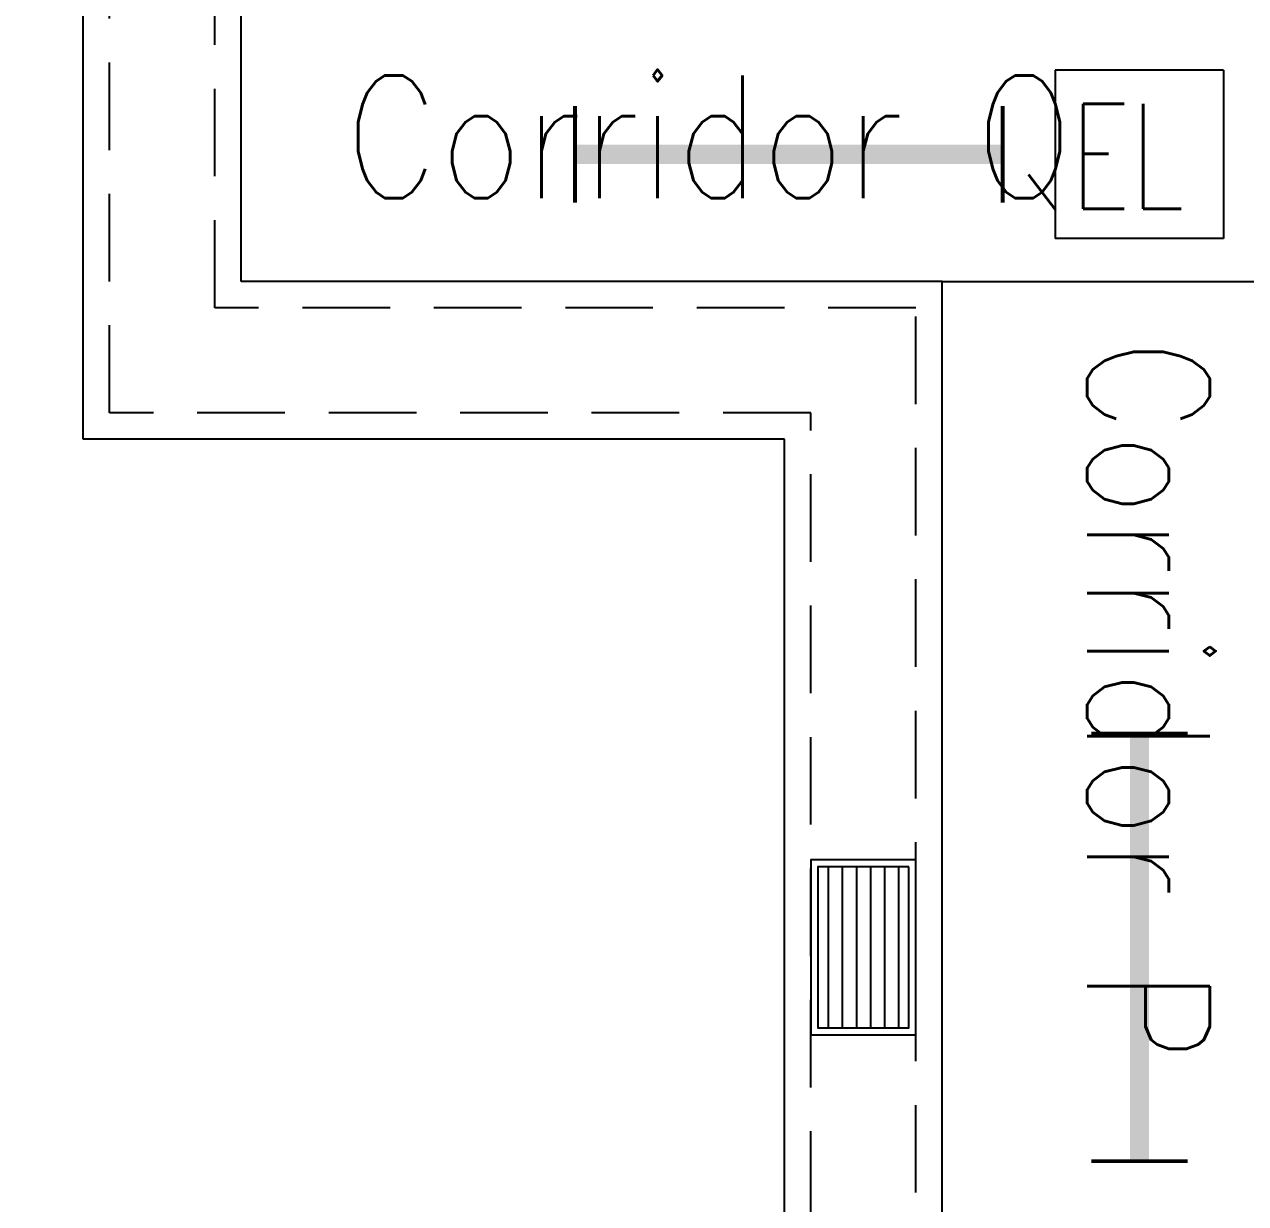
# Model space of a CAD drawing. Header units: inches. Extents: x 16928 to 514628, y -1471 to 241387.
# Drawn here: x 51246 to 54729, y 40204 to 43569 of the extents above; entities that cross this region are included whole.
import ezdxf

# ---------------------------------------------------------------- set-up
doc = ezdxf.new("R2010")
doc.units = ezdxf.units.IN
doc.header["$MEASUREMENT"] = 0
doc.linetypes.add('DASHED2', pattern=[0.375, 0.25, -0.125])
for name, color, linetype in [('drain', 8, 'Continuous'), ('dxt_text', 4, 'Continuous'), ('ELECT', 6, 'Continuous'), ('FITTING', 8, 'Continuous'), ('LW', 2, 'Continuous'), ('MSGRATING', 8, 'Continuous')]:
    doc.layers.add(name, color=color, linetype=linetype)
doc.styles.add('LAILA', font='romans.shx', dxfattribs={"width": 0.85})
doc.styles.add('ROMANS', font='ROMANS', dxfattribs={"width": 0.7})

# ---------------------------------------------------------------- blocks, each defined once
blk = doc.blocks.new('1 X 8W EL')
at = {"layer": 'ELECT', "color": 6}
for p, q in [((-240, 240), (-240, -240)), ((240, 240), (-240, 240)), ((240, 240), (240, -240)), ((240, -240), (-240, -240))]:
    blk.add_line(p, q, dxfattribs=at)
at = {"layer": 'ELECT', "color": 6, "style": 'ROMANS', "width": 0.7}
blk.add_text('EL', height=300, dxfattribs=at).set_placement((-196.2, -155.6))
blk = doc.blocks.new('YBC 1X36')
at = {"layer": 'FITTING', "color": 3}
for points, const_width in [([(-610, 137.6), (-610, -137.6)], 10.9), ([(610, 137.6), (610, -137.6)], 10.9), ([(-610, 0), (610, 0)], 54.6)]:
    blk.add_lwpolyline(points, dxfattribs=dict(at, const_width=const_width))

msp = doc.modelspace()

# ---------------------------------------------------------------- linework, layer by layer
at = {"layer": 'drain', "linetype": 'DASHED2', "ltscale": 1000}
for points in [[(45988.6, 34410.5), (49988.6, 34410.5), (49988.6, 39410.5), (53488.6, 39410.5), (53488.6, 42460.5), (51488.6, 42460.5), (51488.6, 57910.5), (55488.6, 57910.5), (55488.6, 59885.5)], [(46288.6, 34110.5), (50288.6, 34110.5), (50288.6, 39110.5), (53788.6, 39110.5), (53788.6, 42760.5), (51788.6, 42760.5), (51788.6, 57610.5), (55788.6, 57610.5), (55788.6, 59885.5)]]:
    msp.add_lwpolyline(points, dxfattribs=at)
at = {"layer": 'dxt_text'}
msp.add_line((53863.6, 42835.5), (54988.6, 42835.5), dxfattribs=at)
at = {"layer": 'LW'}
for p, q in [((51413.6, 42385.5), (51413.6, 57985.5)), ((51863.6, 42835.5), (51863.6, 57535.5)), ((53863.6, 42835.5), (51863.6, 42835.5)), ((53863.6, 39035.5), (53863.6, 42835.5)), ((53413.6, 42385.5), (51413.6, 42385.5)), ((53413.6, 39485.5), (53413.6, 42385.5))]:
    msp.add_line(p, q, dxfattribs=at)
at = {"layer": 'MSGRATING'}
for p, q in [((53538.6, 41165.5), (53538.6, 40705.5)), ((53578.6, 41165.5), (53578.6, 40705.5)), ((53618.6, 41165.5), (53618.6, 40705.5)), ((53658.6, 41165.5), (53658.6, 40705.5)), ((53698.6, 41165.5), (53698.6, 40705.5)), ((53738.6, 41165.5), (53738.6, 40705.5))]:
    msp.add_line(p, q, dxfattribs=at)
for points in [[(53788.6, 41185.5), (53488.6, 41185.5), (53488.6, 40685.5), (53788.6, 40685.5)], [(53768.6, 41165.5), (53508.6, 41165.5), (53508.6, 40705.5), (53768.6, 40705.5)]]:
    msp.add_lwpolyline(points, close=True, dxfattribs=at)

# ---------------------------------------------------------------- block references
at = {"layer": 'dxt_text'}
for name, p in [('1 X 8W EL', (54426.1, 43198)), ('YBC 1X36', (53426.1, 43198))]:
    msp.add_blockref(name, p, dxfattribs=at)
at = {"layer": 'dxt_text', "rotation": 270}
msp.add_blockref('YBC 1X36', (54426.1, 40935.5), dxfattribs=at)

# ---------------------------------------------------------------- texts
at = {"layer": 'LW', "insert": (52159.3, 43423.5), "char_height": 350, "attachment_point": 1, "style": 'LAILA'}
msp.add_mtext_dynamic_manual_height_columns('Corridor Q', width=3116.43, gutter_width=1750, heights=[0], dxfattribs=at)
at = {"layer": 'LW', "insert": (54626.7, 42673), "char_height": 350, "attachment_point": 1, "rotation": 270, "style": 'LAILA'}
msp.add_mtext_dynamic_manual_height_columns('Corridor P', width=3371.89, gutter_width=1750, heights=[0], dxfattribs=at)

doc.saveas('drawing.dxf')
